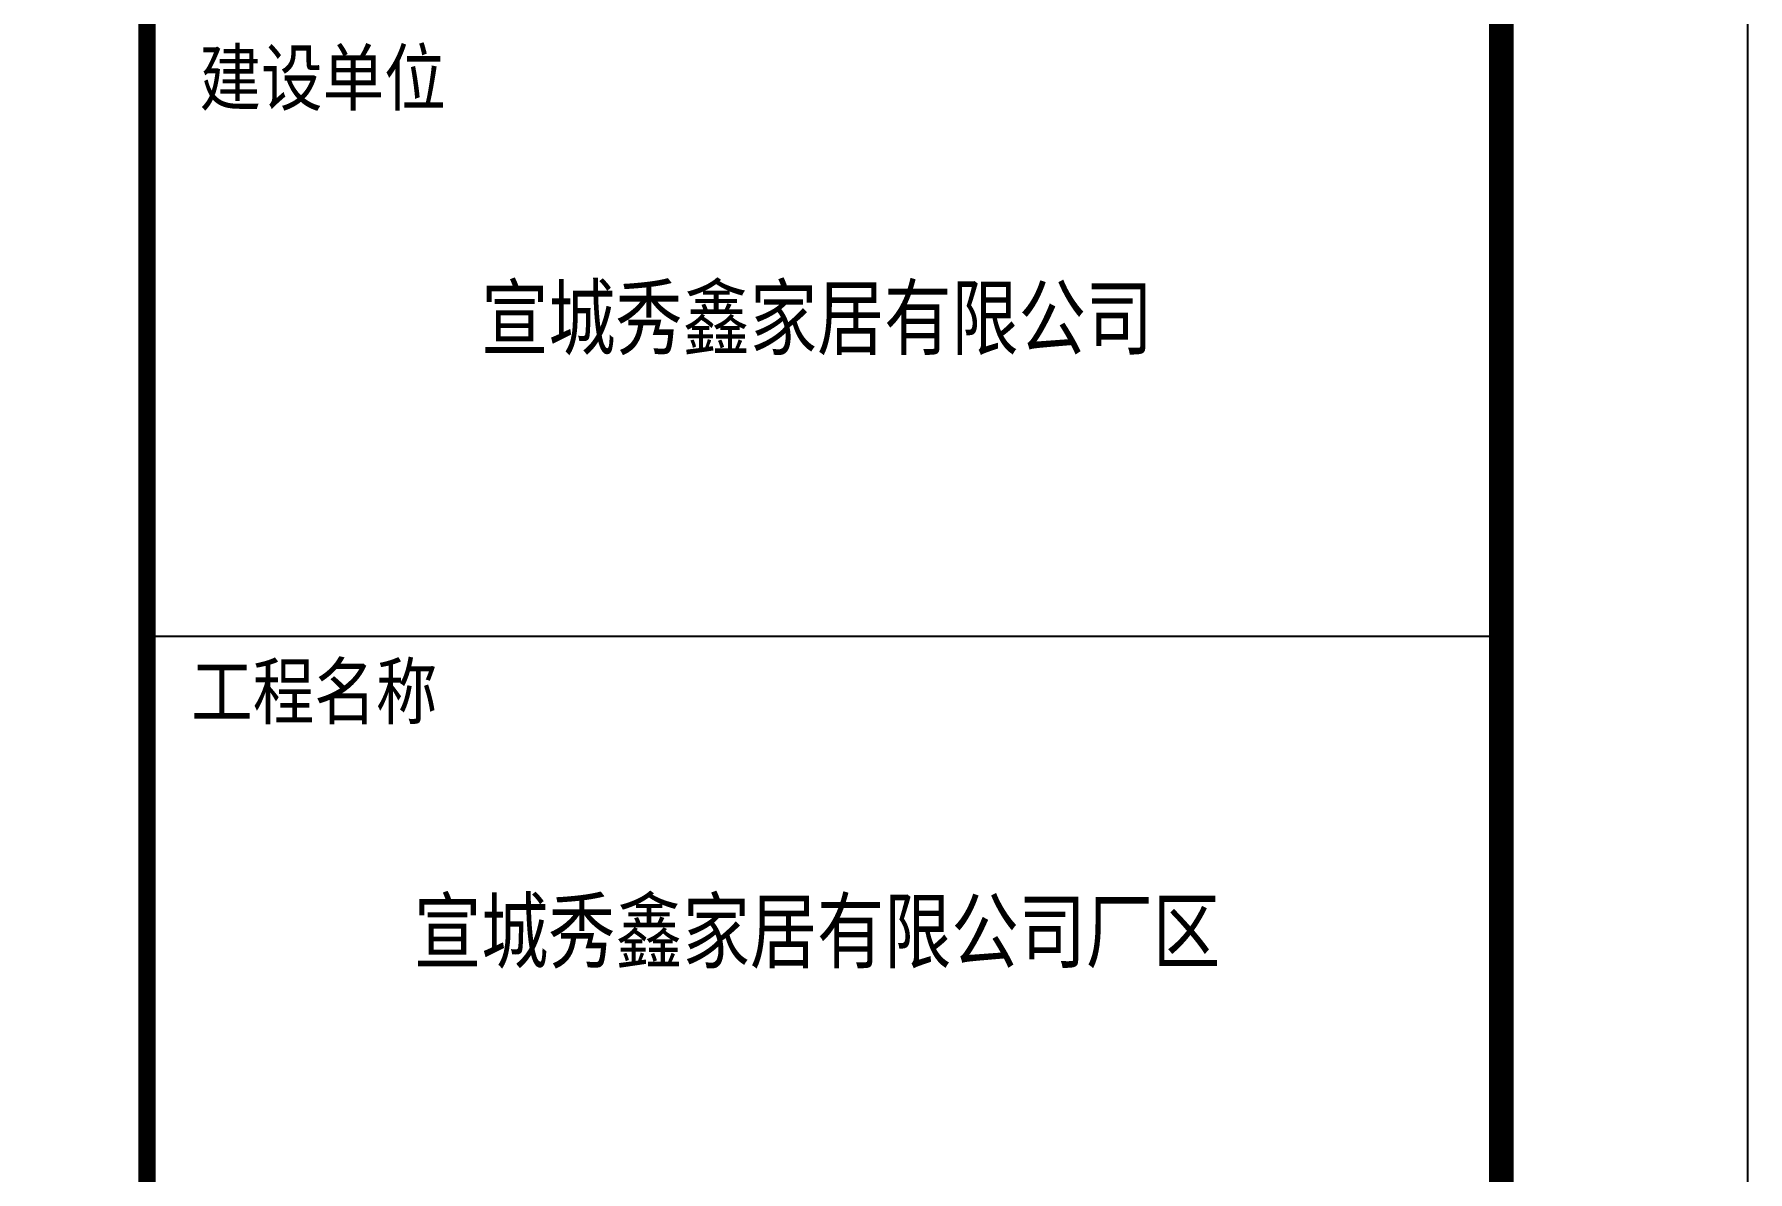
# Model space of a CAD drawing. Extents: x 9834882 to 10005569, y 1691670 to 2510806.
# Drawn here: x 9995132 to 10005569, y 1807179 to 1814105 of the extents above; entities that cross this region are included whole.
import ezdxf
from ezdxf.enums import TextEntityAlignment as Align

# ---------------------------------------------------------------- set-up
doc = ezdxf.new("R2010")
doc.units = 0
doc.header["$LTSCALE"] = 1000
doc.header["$MEASUREMENT"] = 0
doc.layers.get('0').update_dxf_attribs({"linetype": 'CONTINUOUS'})
for name, color, linetype in [('PP-PM-TK', 7, 'CONTINUOUS'), ('PUB_TEXT', 7, 'CONTINUOUS'), ('PUB_TITLE', 4, 'CONTINUOUS')]:
    doc.layers.add(name, color=color, linetype=linetype)
doc.styles.add('TQ', font='txt.shx', dxfattribs={"width": 0.8, "bigfont": 'hztxt.shx'})
doc.styles.add('仿宋', font='', dxfattribs={"width": 0.8})
doc.styles.get('仿宋').set_extended_font_data('SimSun')

# ---------------------------------------------------------------- blocks, each defined once
blk = doc.blocks.new('A2 TK 2019')
at = {"layer": 'PP-PM-TK', "color": 4}
blk.add_line((7035935.2, 1988947.9), (7041435.2, 1988947.9), dxfattribs=at)
at = {"layer": 'PP-PM-TK', "color": 4, "const_width": 70}
blk.add_lwpolyline([(7035935.2, 2015183.8), (7041435.2, 2015183.8), (7041435.2, 1975183.8), (7035935.2, 1975183.8)], close=True, dxfattribs=at)
at = {"layer": 'PUB_TEXT', "color": 2, "style": 'TQ'}
for s, p in [('建设单位', (7036148, 1991080.6)), ('工程名称', (7036114.4, 1988589.5))]:
    blk.add_text(s, height=250, dxfattribs=at).set_placement(p)
at = {"layer": 'PUB_TITLE', "color": 0, "style": '仿宋', "width": 0.8}
for s, p in [('宣城秀鑫家居有限公司', (7038656, 1990115.6)), ('宣城秀鑫家居有限公司厂区', (7038656, 1987625.7))]:
    blk.add_text(s, height=250, dxfattribs=at).set_placement(p, align=Align.CENTER)

msp = doc.modelspace()

# ---------------------------------------------------------------- linework, layer by layer
at = {"layer": 'PUB_TITLE'}
for points in [[(9894118.7, 1788294.8), (10005568.7, 1788294.8), (10005568.7, 1851294.8), (9894118.7, 1851294.8)], [(9897868.7, 1820136.8), (9995818.7, 1820136.8), (9995818.7, 1789794.8), (9897868.7, 1789794.8)]]:
    msp.add_lwpolyline(points, close=True, dxfattribs=at)
at = {"layer": 'PUB_TITLE', "const_width": 150}
msp.add_lwpolyline([(9897868.7, 1789794.8), (10004068.7, 1789794.8), (10004068.7, 1849794.8), (9897868.7, 1849794.8)], close=True, dxfattribs=at)

# ---------------------------------------------------------------- block references
at = {"xscale": 1.5, "yscale": 1.5, "zscale": 1.5}
msp.add_blockref('A2 TK 2019', (-558084.2, -1172980.9), dxfattribs=at)

doc.saveas('drawing.dxf')
